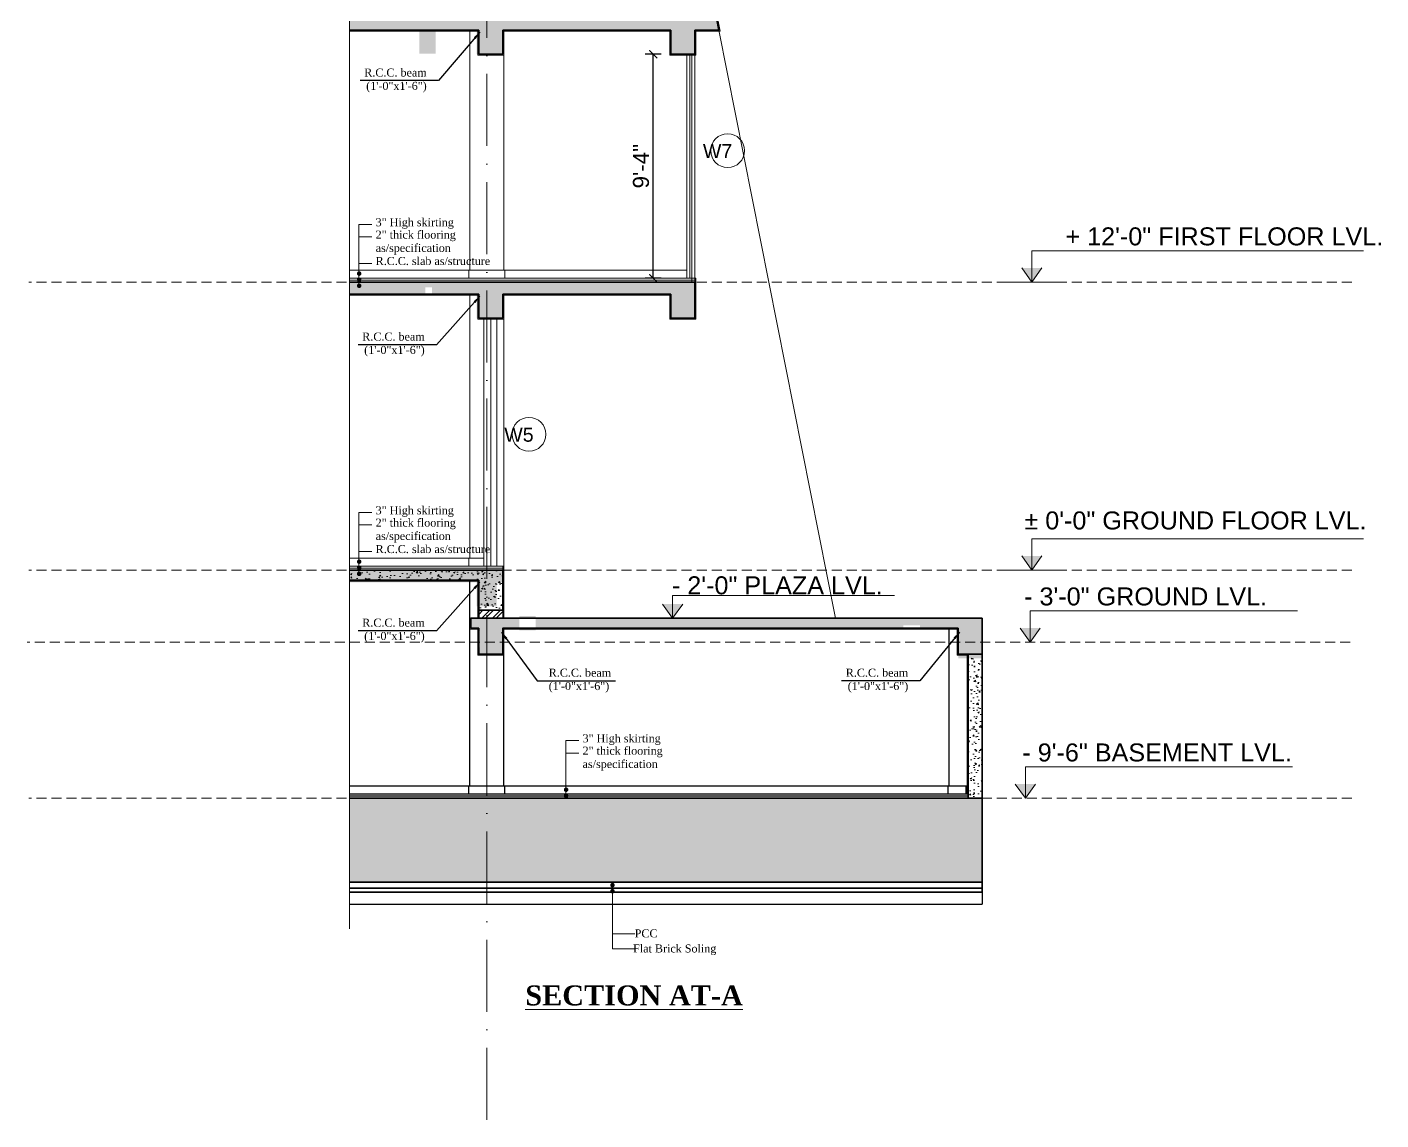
# Model space of a CAD drawing. Header units: inches. Extents: x 10755 to 33653, y -10992 to 10708.
# Drawn here: x 19424 to 20101, y -1280 to -733 of the extents above; entities that cross this region are included whole.
import ezdxf

# ---------------------------------------------------------------- set-up
doc = ezdxf.new("R2010")
doc.units = ezdxf.units.IN
doc.header["$MEASUREMENT"] = 0
doc.linetypes.add('ACAD_ISO10W100', pattern=[18, 12, -3, 0, -3])
doc.linetypes.add('DASHED', pattern=[0.75, 0.5, -0.25])
for name, color, linetype, lineweight in [('arrow', 4, 'Continuous', 9), ('break line', 140, 'Continuous', 13), ('centerline', 9, 'ACAD_ISO10W100', 5), ('dimension center - 8', 134, 'Continuous', 13), ('hatch 2', 8, 'Continuous', 13), ('hatch- brick', 21, 'Continuous', 5), ('hatch- rcc', 252, 'Continuous', 5), ('hatch3', 43, 'Continuous', 5), ('Pillar', 11, 'Continuous', 25), ('PLASTER', 50, 'Continuous', 9), ('text-1-4', 6, 'Continuous', 13), ('title text 1', 113, 'Continuous', 25), ('wall', 1, 'Continuous', 35), ('wall- Common', 32, 'Continuous', 30), ('win sec', 161, 'Continuous', 9)]:
    doc.layers.add(name, color=color, linetype=linetype, lineweight=lineweight)
doc.styles.add('arial', font='arial.ttf')
doc.styles.add('Prajwal', font='stylu.ttf', dxfattribs={"height": 9})
doc.styles.get("Standard").update_dxf_attribs({"font": 'arial.ttf'})
doc.dimstyles.new('1-4(p) arrow', dxfattribs={"dimtxt": 4, "dimasz": 4, "dimexe": 0, "dimexo": 0, "dimgap": 2, "dimtad": 1, "dimdec": 3, "dimzin": 0, "dimdsep": 46, "dimlunit": 4, "dimtxsty": 'arial', "dimblk": 'DOT', "dimcen": 0, "dimclrd": 4, "dimclre": 3, "dimclrt": 6, "dimadec": 0, "dimazin": 0, "dimtfac": 0.5, "dimtdec": 3, "dimtix": 1, "dimtofl": 0, "dimtmove": 0, "dimatfit": 3, "dimfxl": 0, "dimtolj": 1, "dimtzin": 0, "dimlwe": -1, "dimarcsym": 0})
doc.dimstyles.new('S8', dxfattribs={"dimscale": 8, "dimtxt": 1, "dimasz": 0.5, "dimexe": 0.5, "dimexo": 0.5, "dimgap": 0.25, "dimtad": 1, "dimzin": 3, "dimdsep": 46, "dimlunit": 4, "dimtxsty": 'Standard', "dimblk": 'ARCHTICK', "dimcen": 0, "dimclrd": 256, "dimclre": 256, "dimclrt": 6, "dimadec": 0, "dimazin": 0, "dimtfac": 0.5, "dimtix": 1, "dimtmove": 1, "dimatfit": 3, "dimfxl": 0.5, "dimfxlon": 1, "dimfrac": 1, "dimtolj": 1, "dimtzin": 0, "dimarcsym": 1})
pattern_1 = [(50, (-20962.6176, -2693.4076), (7.1726018, -0.62752135), [0.75, -8.25]), (355, (-20962.6176, -2693.4076), (-1.3875133, 7.5219213), [0.6, -6.6]), (100.451444, (-20962.02, -2693.46), (5.7850885, 6.8943999), [0.6374019, -7.0114211]), (46.1842, (-20962.618, -2691.408), (10.6724133, -1.6551928), [1.125, -12.375]), (96.635635, (-20961.728, -2691.546), (9.3466195, 9.741186), [0.9561034, -10.5171376]), (351.184164, (-20962.618, -2691.408), (9.3466195, 9.741186), [0.9, -9.9]), (21, (-20961.6176, -2691.9076), (5.9690705, -4.0261889), [0.75, -8.25]), (326, (-20961.6176, -2691.9076), (2.4331533, 7.2515005), [0.6, -6.6]), (71.451445, (-20961.12, -2692.243), (8.4022238, 3.2253115), [0.6374019, -7.0114211]), (37.5, (-20962.6176, -2693.4076), (0.12159855, 3.32893854), [0, -6.52, 0, -6.7, 0, -6.625]), (7.5, (-20962.6176, -2693.4076), (2.63069537, 3.94411712), [0, -3.82, 0, -6.37, 0, -2.525]), (327.5, (-20964.8476, -2693.4076), (5.33822436, -0.22554872), [0, -2.5, 0, -7.8, 0, -10.35]), (317.5, (-20965.8476, -2693.4076), (5.8318617, 1.0010498), [0, -3.25, 0, -5.18, 0, -7.35])]

# ---------------------------------------------------------------- blocks, each defined once
blk = doc.blocks.new('_ArchTick')
at = {"color": 0, "const_width": 0.15}
blk.add_lwpolyline([(-0.5, -0.5), (0.5, 0.5)], dxfattribs=at)
blk = doc.blocks.new('*D2582')
at = {"layer": 'Defpoints', "color": 0, "transparency": 16777216}
for p in [(19736.98, -746.89), (19745.76, -746.89), (19753.76, -858.89)]:
    blk.add_point(p, dxfattribs=at)
at = {"layer": 'dimension center - 8', "lineweight": -2, "transparency": 16777216}
for p, q in [((19740.98, -746.89), (19732.98, -746.89)), ((19736.98, -858.89), (19736.98, -746.89)), ((19740.98, -858.89), (19732.98, -858.89))]:
    blk.add_line(p, q, dxfattribs=at)
at = {"layer": 'dimension center - 8', "lineweight": -2, "transparency": 16777216, "xscale": 4, "yscale": 4, "zscale": 4}
for p, rotation in [((19736.98, -746.89), 90), ((19736.98, -858.89), 270)]:
    blk.add_blockref('_ArchTick', p, dxfattribs=dict(at, rotation=rotation))
at = {"layer": 'dimension center - 8', "color": 6, "transparency": 16777216, "insert": (19730.9, -802.89), "char_height": 8, "attachment_point": 5, "rotation": 90}
blk.add_mtext('\\A1;9\'-4"', dxfattribs=at)
blk = doc.blocks.new('_Dot')
at = {"color": 0, "linetype": 'ByBlock', "lineweight": -2}
blk.add_line((-0.5, 0), (-1, 0), dxfattribs=at)
at = {"color": 0, "linetype": 'ByBlock', "const_width": 0.5}
blk.add_lwpolyline([(-0.25, 0, 1), (0.25, 0, 1)], format="xyb", close=True, dxfattribs=at)

msp = doc.modelspace()

# ---------------------------------------------------------------- hatches: boundary and pattern name
at = {"layer": 'hatch 2', "ltscale": 30}
for points in [[(19921.139, -853.762), (19931.217, -853.762), (19926.178, -860.885)], [(19921.139, -997.762), (19931.217, -997.762), (19926.178, -1004.885)], [(19741.642, -1021.762), (19751.72, -1021.762), (19746.681, -1028.885)], [(19920.306, -1033.762), (19930.384, -1033.762), (19925.345, -1040.885)], [(19917.915, -1111.762), (19927.994, -1111.762), (19922.955, -1118.885)]]:
    msp.add_hatch(color=256, dxfattribs=at).paths.add_polyline_path(points)
at = {"layer": 'hatch- brick'}
h = msp.add_hatch(dxfattribs=at)
h.set_pattern_fill('ANSI32', color=256, scale=10, style=0)
h.set_pattern_definition([(45, (-20960.6176, -2693.4076), (-2.65165043, 2.65165043), []), (45, (-20958.8498, -2693.4076), (-2.65165043, 2.65165043), [])])
h.paths.add_polyline_path([(19661.759, -1028.885), (19661.759, -1009.885), (19661.759, -1024.885), (19649.759, -1024.885), (19649.759, -1028.885)])
at = {"layer": 'hatch- rcc'}
h = msp.add_hatch(dxfattribs=at)
h.set_pattern_fill('AR-CONC', color=256, style=0)
h.set_pattern_definition([(50, (-25256.1526, -2693.4076), (7.1726018, -0.62752135), [0.75, -8.25]), (355, (-25256.1526, -2693.4076), (-1.3875133, 7.5219213), [0.6, -6.6]), (100.451444, (-25255.555, -2693.46), (5.7850885, 6.8943999), [0.6374019, -7.0114211]), (46.1842, (-25256.153, -2691.408), (10.6724133, -1.6551928), [1.125, -12.375]), (96.635635, (-25255.263, -2691.546), (9.3466195, 9.741186), [0.9561034, -10.5171376]), (351.184164, (-25256.153, -2691.408), (9.3466195, 9.741186), [0.9, -9.9]), (21, (-25255.1526, -2691.9076), (5.9690705, -4.0261889), [0.75, -8.25]), (326, (-25255.1526, -2691.9076), (2.4331533, 7.2515005), [0.6, -6.6]), (71.451445, (-25254.655, -2692.243), (8.4022238, 3.2253115), [0.6374019, -7.0114211]), (37.5, (-25256.1526, -2693.4076), (0.12159855, 3.32893854), [0, -6.52, 0, -6.7, 0, -6.625]), (7.5, (-25256.1526, -2693.4076), (2.63069537, 3.94411712), [0, -3.82, 0, -6.37, 0, -2.525]), (327.5, (-25258.3826, -2693.4076), (5.33822436, -0.22554872), [0, -2.5, 0, -7.8, 0, -10.35]), (317.5, (-25259.3826, -2693.4076), (5.8318617, 1.0010498), [0, -3.25, 0, -5.18, 0, -7.35])])
h.paths.add_polyline_path([(19585.259, -1004.885), (19585.259, -1010.885), (19648.759, -1010.885), (19648.759, -1022.885), (19658.759, -1022.885), (19658.759, -1010.885), (19661.759, -1010.885), (19661.759, -1004.885)])
h.paths.add_polyline_path([(19585.259, -860.885), (19585.259, -866.885), (19649.759, -866.885), (19649.759, -878.885), (19661.759, -878.885), (19661.759, -866.885), (19757.759, -866.885), (19757.759, -860.885)])
h.paths.add_polyline_path([(19585.259, -728.885), (19585.259, -734.885), (19649.759, -734.885), (19649.759, -746.885), (19661.759, -746.885), (19661.759, -734.885), (19769.759, -734.885), (19768.57, -728.885)])
h.paths.add_polyline_path([(19585.259, -596.885), (19585.259, -602.885), (19649.759, -602.885), (19649.759, -614.885), (19661.759, -614.885), (19661.759, -602.885), (19706.673, -602.885), (19706.767, -601.885), (19706.767, -596.885)])
h.paths.add_polyline_path([(19585.259, -464.885), (19585.259, -470.885), (19649.759, -470.885), (19649.759, -482.885), (19661.759, -482.885), (19661.759, -470.885), (19719.173, -470.885), (19719.267, -469.885), (19719.267, -464.885)])
h.paths.add_polyline_path([(19585.259, -332.885), (19585.259, -338.885), (19649.759, -338.885), (19649.759, -350.885), (19661.759, -350.877), (19661.759, -338.877), (19735.691, -338.885), (19736.259, -332.885)])
h.paths.add_polyline_path([(19618.169, -866.885), (19626.412, -866.885), (19626.412, -863.495), (19618.169, -863.495)])
h = msp.add_hatch(dxfattribs=at)
h.set_pattern_fill('AR-CONC', color=256, style=0)
h.set_pattern_definition(pattern_1)
h.paths.add_polyline_path([(19757.759, -866.885), (19757.759, -860.885), (19653.759, -860.885), (19653.759, -878.885), (19658.759, -878.885), (19658.759, -866.885), (19745.759, -866.885), (19745.759, -878.885), (19757.759, -878.885)])
edge = h.paths.add_edge_path()
edge.add_line((19653.759, -860.885), (19589.895, -860.885))
edge.add_line((19589.895, -860.885), (19589.895, -862.129))
edge.add_arc((19590.017, -862.678), 0.563, 0, 102.455389, ccw=False)
edge.add_arc((19590.017, -862.678), 0.562, -180, 0, ccw=False)
edge.add_arc((19590.017, -862.678), 0.562, 102.455389, 180, ccw=False)
edge.add_line((19589.895, -862.129), (19589.895, -860.885))
edge.add_line((19589.895, -860.885), (19585.259, -860.885))
edge.add_line((19585.259, -860.885), (19585.259, -866.885))
edge.add_line((19585.259, -866.885), (19648.759, -866.885))
edge.add_line((19648.759, -866.885), (19648.759, -878.885))
edge.add_line((19648.759, -878.885), (19653.759, -878.885))
edge.add_line((19653.759, -878.885), (19653.759, -860.885))
h.paths.add_polyline_path([(19768.57, -728.885), (19653.759, -728.885), (19653.759, -746.885), (19658.759, -746.885), (19658.759, -734.885), (19745.759, -734.885), (19745.759, -746.885), (19757.759, -746.885), (19757.759, -734.885), (19769.759, -734.885)])
edge = h.paths.add_edge_path()
edge.add_line((19653.759, -728.885), (19589.895, -728.885))
edge.add_line((19589.895, -728.885), (19589.895, -730.129))
edge.add_arc((19590.017, -730.678), 0.563, 0, 102.455389, ccw=False)
edge.add_arc((19590.017, -730.678), 0.562, -180, 0, ccw=False)
edge.add_arc((19590.017, -730.678), 0.562, 102.455389, 180, ccw=False)
edge.add_line((19589.895, -730.129), (19589.895, -728.885))
edge.add_line((19589.895, -728.885), (19585.259, -728.885))
edge.add_line((19585.259, -728.885), (19585.259, -734.885))
edge.add_line((19585.259, -734.885), (19648.759, -734.885))
edge.add_line((19648.759, -734.885), (19648.759, -746.885))
edge.add_line((19648.759, -746.885), (19653.759, -746.885))
edge.add_line((19653.759, -746.885), (19653.759, -728.885))
h.paths.add_polyline_path([(19628.314, -746.622), (19628.314, -733.495), (19620.071, -733.495), (19620.071, -746.622)], flags=17)
h.paths.add_polyline_path([(19623.113, -866.885), (19631.356, -866.885), (19631.356, -863.495), (19623.113, -863.495)])
h = msp.add_hatch(dxfattribs=at)
h.set_pattern_fill('AR-CONC', color=256, style=0)
h.set_pattern_definition(pattern_1)
h.paths.add_polyline_path([(19661.759, -1004.885), (19650.759, -1004.885), (19585.259, -1004.885), (19585.259, -1009.885), (19661.759, -1009.885)])
h = msp.add_hatch(dxfattribs=at)
h.set_pattern_fill('AR-CONC', color=256, style=0)
h.set_pattern_definition([(50, (-20960.6176, -2693.4076), (7.1726018, -0.62752135), [0.75, -8.25]), (355, (-20960.6176, -2693.4076), (-1.3875133, 7.5219213), [0.6, -6.6]), (100.451444, (-20960.02, -2693.46), (5.7850885, 6.8943999), [0.6374019, -7.0114211]), (46.1842, (-20960.618, -2691.408), (10.6724133, -1.6551928), [1.125, -12.375]), (96.635635, (-20959.728, -2691.546), (9.3466195, 9.741186), [0.9561034, -10.5171376]), (351.184164, (-20960.618, -2691.408), (9.3466195, 9.741186), [0.9, -9.9]), (21, (-20959.6176, -2691.9076), (5.9690705, -4.0261889), [0.75, -8.25]), (326, (-20959.6176, -2691.9076), (2.4331533, 7.2515005), [0.6, -6.6]), (71.451445, (-20959.12, -2692.243), (8.4022238, 3.2253115), [0.6374019, -7.0114211]), (37.5, (-20960.6176, -2693.4076), (0.12159855, 3.32893854), [0, -6.52, 0, -6.7, 0, -6.625]), (7.5, (-20960.6176, -2693.4076), (2.63069537, 3.94411712), [0, -3.82, 0, -6.37, 0, -2.525]), (327.5, (-20962.8476, -2693.4076), (5.33822436, -0.22554872), [0, -2.5, 0, -7.8, 0, -10.35]), (317.5, (-20963.8476, -2693.4076), (5.8318617, 1.0010498), [0, -3.25, 0, -5.18, 0, -7.35])])
h.paths.add_polyline_path([(19661.759, -1009.885), (19649.759, -1009.885), (19649.759, -1024.885), (19661.759, -1024.885)])
h = msp.add_hatch(dxfattribs=at)
h.set_pattern_fill('AR-CONC', color=256, style=0)
h.set_pattern_definition(pattern_1)
h.paths.add_polyline_path([(19901.428, -1028.885), (19645.759, -1028.885), (19645.759, -1033.885), (19649.759, -1033.885), (19649.759, -1046.885), (19661.759, -1046.885), (19661.759, -1033.885), (19889.428, -1033.885), (19889.428, -1048.885), (19894.428, -1048.885), (19901.428, -1048.885), (19901.428, -1033.885)])
h.paths.add_polyline_path([(19649.759, -1043.504), (19650.354, -1043.504), (19650.354, -1035.261), (19649.759, -1035.261)], flags=17)
h.paths.add_polyline_path([(19678.299, -1034.916), (19678.299, -1027.825), (19670.056, -1027.825), (19670.056, -1034.916)])
h.paths.add_polyline_path([(19862.056, -1033.885), (19870.299, -1033.885), (19870.299, -1032.495), (19862.056, -1032.495)])
h = msp.add_hatch(dxfattribs=at)
h.set_pattern_fill('AR-CONC', color=256, style=0)
h.set_pattern_definition(pattern_1)
h.paths.add_polyline_path([(19894.428, -1118.885), (19901.428, -1118.885), (19901.428, -1048.885), (19894.428, -1048.885)])
h = msp.add_hatch(dxfattribs=at)
h.set_pattern_fill('AR-CONC', color=256, style=0)
h.set_pattern_definition(pattern_1)
h.paths.add_polyline_path([(19585.259, -1118.885), (19585.259, -1160.885), (19901.428, -1160.885), (19901.428, -1118.885)])

# ---------------------------------------------------------------- linework, layer by layer
at = {"layer": 'arrow', "linetype": 'Continuous'}
for p, q in [((19589.895, -862.977, 0), (19589.895, -832.079, 0)), ((19589.895, -832.079, 0), (19596.353, -832.079, 0)), ((19589.895, -862.977, 0), (19589.895, -832.079, 0)), ((19589.895, -832.079, 0), (19596.353, -832.079, 0)), ((19589.895, -838.254, 0), (19596.353, -838.254, 0)), ((19589.895, -838.254, 0), (19596.353, -838.254, 0)), ((19589.895, -851.461, 0), (19596.353, -851.461, 0)), ((19589.895, -851.461, 0), (19596.353, -851.461, 0)), ((19589.895, -1006.977, 0), (19589.895, -976.079, 0)), ((19589.895, -976.079, 0), (19596.353, -976.079, 0)), ((19589.895, -1006.977, 0), (19589.895, -976.079, 0)), ((19589.895, -976.079, 0), (19596.353, -976.079, 0)), ((19589.895, -982.254, 0), (19596.353, -982.254, 0)), ((19589.895, -982.254, 0), (19596.353, -982.254, 0)), ((19589.895, -995.461, 0), (19596.353, -995.461, 0)), ((19589.895, -995.461, 0), (19596.353, -995.461, 0)), ((19693.314, -1117.669, 0), (19693.314, -1090.079, 0)), ((19693.314, -1090.079, 0), (19699.771, -1090.079, 0)), ((19693.314, -1096.254, 0), (19699.771, -1096.254, 0))]:
    msp.add_line(p, q, dxfattribs=at)
at = {"layer": 'break line'}
msp.add_lwpolyline([(19585.259, -1184.225), (19585.259, -690.957), (19571.206, -690.957), (19596.405, -682.923), (19585.259, -682.923), (19585.259, -247.832)], dxfattribs=at)
at = {"layer": 'centerline', "ltscale": 3}
msp.add_line((19653.759, -1279.682), (19653.759, -197.078), dxfattribs=at)
at = {"layer": 'Defpoints'}
msp.add_line((19901.428, -1165.885), (19901.428, -1171.885), dxfattribs=at)
at = {"layer": 'Defpoints', "linetype": 'Continuous', "ltscale": 30}
msp.add_line((19585.259, -1171.885), (19901.428, -1171.885), dxfattribs=at)
at = {"layer": 'hatch 2', "ltscale": 30}
for p, q in [((19926.178, -860.885), (19926.178, -845.124)), ((19926.178, -845.124), (20091.876, -845.124)), ((19926.178, -860.885), (19921.139, -853.762)), ((19926.178, -860.885), (19931.217, -853.762)), ((19913.861, -860.885), (19938.496, -860.885)), ((19913.891, -860.885), (19938.526, -860.885)), ((19926.178, -1004.885), (19926.178, -989.124)), ((19926.178, -989.124), (20091.876, -989.124)), ((19926.178, -1004.885), (19921.139, -997.762)), ((19926.178, -1004.885), (19931.217, -997.762)), ((19913.861, -1004.885), (19938.496, -1004.885)), ((19746.681, -1028.885), (19746.681, -1017.432)), ((19746.681, -1017.432), (19857.623, -1017.432)), ((19746.681, -1028.885), (19741.642, -1021.762)), ((19746.681, -1028.885), (19751.72, -1021.762)), ((19925.345, -1040.885), (19925.345, -1025.124)), ((19925.345, -1025.124), (20058.889, -1025.124)), ((19925.345, -1040.885), (19920.306, -1033.762)), ((19925.345, -1040.885), (19930.384, -1033.762)), ((19922.955, -1118.885), (19922.955, -1103.124)), ((19922.955, -1103.124), (20056.499, -1103.124)), ((19922.955, -1118.885), (19917.915, -1111.762)), ((19922.955, -1118.885), (19927.994, -1111.762))]:
    msp.add_line(p, q, dxfattribs=at)
for centre in [(19774.167, -795.126), (19674.886, -936.927)]:
    msp.add_circle(centre, 8.47, dxfattribs=at)
at = {"layer": 'hatch3', "linetype": 'DASHED', "lineweight": 0, "ltscale": 10}
for p, q in [((20086.188, -860.885), (19424.875, -860.885)), ((20086.188, -1004.885), (19424.875, -1004.885)), ((20085.354, -1040.885), (19424.042, -1040.885)), ((20086.188, -1118.885), (19424.875, -1118.885))]:
    msp.add_line(p, q, dxfattribs=at)
at = {"layer": 'Pillar', "linetype": 'Continuous', "ltscale": 30}
for p, q in [((19645.259, -1112.885), (19645.259, -1010.385)), ((19645.259, -1028.885), (19645.259, -1010.385)), ((19662.259, -1112.885), (19662.259, -1034.385)), ((19884.928, -1112.885), (19884.928, -1033.885)), ((19893.928, -1112.885), (19585.259, -1112.885)), ((19644.759, -1116.885), (19644.759, -1112.885)), ((19662.759, -1116.885), (19662.759, -1112.885)), ((19884.428, -1116.885), (19884.428, -1112.885)), ((19893.428, -1116.885), (19893.428, -1112.885)), ((19894.428, -1116.885), (19585.259, -1116.885)), ((19894.428, -1117.885), (19585.259, -1117.885))]:
    msp.add_line(p, q, dxfattribs=at)
at = {"layer": 'PLASTER', "linetype": 'Continuous', "ltscale": 30}
for p, q in [((19645.259, -854.885), (19645.259, -735.385)), ((19662.259, -854.885), (19662.259, -735.385)), ((19828.026, -1028.885), (19769.759, -734.885)), ((19753.759, -854.885), (19585.259, -854.885)), ((19707.267, -858.885), (19585.259, -858.885)), ((19758.259, -858.885), (19585.259, -858.885)), ((19644.759, -858.885), (19644.759, -854.885)), ((19662.759, -858.885), (19662.759, -854.885)), ((19757.759, -860.885), (19757.759, -858.885)), ((19707.267, -859.885), (19585.259, -859.885)), ((19757.759, -859.885), (19585.259, -859.885)), ((19645.259, -867.385), (19645.259, -998.885)), ((19662.259, -1002.885), (19662.259, -867.385)), ((19652.259, -1002.885), (19652.259, -878.885)), ((19652.259, -998.885), (19585.259, -998.885)), ((19644.759, -998.885), (19644.759, -1002.885)), ((19662.259, -1002.885), (19585.259, -1002.885)), ((19661.759, -1003.885), (19585.259, -1003.885)), ((19661.759, -1004.885), (19661.759, -1002.885)), ((19662.259, -1028.885), (19662.259, -1002.885)), ((19649.259, -1025.385), (19649.259, -1028.885)), ((19645.259, -1034.385), (19645.259, -1028.885)), ((19645.259, -1028.885), (19645.759, -1028.885)), ((19893.928, -1116.885), (19893.928, -1047.385))]:
    msp.add_line(p, q, dxfattribs=at)
for points in [[(19585.259, -735.385), (19649.259, -735.385), (19649.259, -747.385), (19662.259, -747.385), (19662.259, -735.385), (19745.259, -735.385), (19745.259, -747.385), (19758.259, -747.385), (19758.259, -735.385), (19770.368, -735.385), (19761.846, -692.385)], [(19758.259, -867.385), (19758.259, -867.385), (19758.259, -858.885)], [(19585.259, -867.385), (19649.259, -867.385), (19649.259, -879.385), (19662.259, -879.385), (19662.259, -867.385), (19745.259, -867.385), (19745.259, -879.385), (19758.259, -879.385), (19758.259, -866.885)], [(19649.259, -1025.385), (19649.259, -1010.385), (19585.259, -1010.385)], [(19893.928, -1047.385), (19888.928, -1047.385), (19888.928, -1034.385), (19662.259, -1034.385), (19662.259, -1047.385), (19649.259, -1047.385), (19649.259, -1034.385), (19645.259, -1034.385)]]:
    msp.add_lwpolyline(points, dxfattribs=at)
at = {"layer": 'text-1-4', "ltscale": 50}
for p, q in [((19716.59, -1162.127), (19716.59, -1194.184)), ((19716.59, -1186.634), (19727.793, -1186.634)), ((19716.59, -1194.184), (19727.793, -1194.184))]:
    msp.add_line(p, q, dxfattribs=at)
at = {"layer": 'text-1-4', "ltscale": 50, "const_width": 1.125, "elevation": 0}
for points in [[(19590.579, -856.598, -1), (19589.454, -856.598, -1)], [(19590.579, -856.598, -1), (19589.454, -856.598, -1)], [(19590.579, -859.669, -1), (19589.454, -859.669, -1)], [(19590.579, -859.669, -1), (19589.454, -859.669, -1)], [(19590.579, -862.678, -1), (19589.454, -862.678, -1)], [(19590.579, -862.678, -1), (19589.454, -862.678, -1)], [(19590.579, -1000.598, -1), (19589.454, -1000.598, -1)], [(19590.579, -1000.598, -1), (19589.454, -1000.598, -1)], [(19590.579, -1003.669, -1), (19589.454, -1003.669, -1)], [(19590.579, -1003.669, -1), (19589.454, -1003.669, -1)], [(19590.579, -1006.678, -1), (19589.454, -1006.678, -1)], [(19590.579, -1006.678, -1), (19589.454, -1006.678, -1)], [(19693.998, -1114.598, -1), (19692.873, -1114.598, -1)], [(19693.998, -1117.669, -1), (19692.873, -1117.669, -1)]]:
    msp.add_lwpolyline(points, format="xyb", close=True, dxfattribs=at)
at = {"layer": 'text-1-4', "ltscale": 50, "const_width": 1.125}
for points in [[(19716.028, -1162.302, 1), (19717.153, -1162.302, 1)], [(19716.028, -1165.341, 1), (19717.153, -1165.341, 1)]]:
    msp.add_lwpolyline(points, format="xyb", close=True, dxfattribs=at)
at = {"layer": 'wall', "linetype": 'Continuous', "ltscale": 30}
for p, q in [((19769.759, -734.885), (19768.57, -728.885)), ((19649.759, -746.885), (19649.759, -734.885)), ((19661.759, -734.885), (19661.759, -746.885)), ((19745.759, -734.885), (19661.759, -734.885)), ((19769.759, -734.885), (19757.759, -734.885)), ((19661.759, -746.885), (19649.759, -746.885)), ((19649.759, -878.885), (19649.759, -866.885)), ((19661.759, -866.885), (19661.759, -878.885)), ((19661.759, -878.885), (19649.759, -878.885)), ((19661.759, -1004.885), (19585.259, -1004.885)), ((19661.759, -1009.885), (19661.759, -1004.885)), ((19649.759, -1009.885), (19585.259, -1009.885)), ((19661.759, -1009.885), (19661.759, -1009.885)), ((19645.759, -1033.885), (19645.759, -1028.885)), ((19901.428, -1028.885), (19645.759, -1028.885)), ((19901.428, -1118.885), (19901.428, -1028.885)), ((19894.428, -1118.885), (19894.428, -1046.885)), ((19901.428, -1118.885), (19585.259, -1118.885)), ((19901.428, -1165.885), (19901.428, -1118.885)), ((19585.259, -1160.885), (19901.428, -1160.885)), ((19585.259, -1163.885), (19901.428, -1163.885)), ((19585.259, -1165.885), (19901.428, -1165.885))]:
    msp.add_line(p, q, dxfattribs=at)
for points in [[(19649.759, -734.885), (19585.259, -734.885)], [(19757.759, -734.885), (19757.759, -746.885), (19745.759, -746.885), (19745.759, -734.885)], [(19585.259, -860.885), (19757.759, -860.885), (19757.759, -866.885)], [(19649.759, -866.885), (19585.259, -866.885)], [(19745.759, -866.885), (19661.759, -866.885)], [(19757.759, -866.885), (19757.759, -878.885), (19745.759, -878.885), (19745.759, -866.885)], [(19661.759, -1009.885), (19661.759, -1024.885), (19649.759, -1024.885), (19649.759, -1009.885)], [(19889.428, -1033.885), (19661.759, -1033.885), (19661.759, -1046.885), (19649.759, -1046.885), (19649.759, -1033.885), (19645.759, -1033.885)], [(19901.428, -1033.885), (19901.428, -1033.885), (19901.428, -1046.885), (19889.428, -1046.885), (19889.428, -1033.885)]]:
    msp.add_lwpolyline(points, dxfattribs=at)
at = {"layer": 'wall- Common'}
for p, q in [((19661.759, -1009.885), (19661.759, -1028.885)), ((19649.759, -1024.885), (19649.759, -1028.885))]:
    msp.add_line(p, q, dxfattribs=at)
at = {"layer": 'win sec'}
for p, q in [((19757.759, -860.885), (19757.759, -734.885)), ((19753.759, -858.885), (19753.759, -746.885)), ((19755.259, -858.885), (19755.259, -746.885)), ((19756.259, -860.885), (19756.259, -746.885)), ((19655.759, -1002.885), (19655.759, -878.885)), ((19658.759, -1002.885), (19658.759, -878.885))]:
    msp.add_line(p, q, dxfattribs=at)

# ---------------------------------------------------------------- texts
at = {"layer": 'text-1-4', "ltscale": 50, "char_height": 4, "width": 33.30159}
for insert, attachment_point, rotation in [((19623.764, -754.054), 3, 0.073657), ((19622.764, -886.054), 3, 0.073657), ((19622.764, -1029.054), 3, 0.073657), ((19684.754, -1054.081), 1, 359.926343), ((19864.433, -1054.081), 3, 0.073657)]:
    msp.add_mtext('{\\fTimes New Roman|b0|i0|c0|p18;R.C.C. beam (1\'-0"x1\'-6")}', dxfattribs=dict(at, insert=insert, attachment_point=attachment_point, rotation=rotation))
at = {"layer": 'text-1-4', "ltscale": 50, "char_height": 4, "width": 113.8795}
for s, insert, attachment_point in [('{\\fTimes New Roman|b0|i0|c0|p18;3" High skirting}', (19598.255, -828.914, 0), 1), ('{\\fTimes New Roman|b0|i0|c0|p18;3" High skirting}', (19598.255, -828.914, 0), 1), ('{\\fTimes New Roman|b0|i0|c0|p18;2" thick flooring \\Pas/specification}', (19598.255, -835.089, 0), 1), ('{\\fTimes New Roman|b0|i0|c0|p18;2" thick flooring \\Pas/specification}', (19598.255, -835.089, 0), 1), ('{\\fTimes New Roman|b0|i0|c0|p18;R.C.C. slab as/structure}', (19598.255, -848.296, 0), 1), ('{\\fTimes New Roman|b0|i0|c0|p18;R.C.C. slab as/structure}', (19598.255, -848.296, 0), 1), ('{\\fTimes New Roman|b0|i0|c0|p18;3" High skirting}', (19598.255, -972.914, 0), 1), ('{\\fTimes New Roman|b0|i0|c0|p18;3" High skirting}', (19598.255, -972.914, 0), 1), ('{\\fTimes New Roman|b0|i0|c0|p18;2" thick flooring \\Pas/specification}', (19598.255, -979.089, 0), 1), ('{\\fTimes New Roman|b0|i0|c0|p18;2" thick flooring \\Pas/specification}', (19598.255, -979.089, 0), 1), ('{\\fTimes New Roman|b0|i0|c0|p18;R.C.C. slab as/structure}', (19598.255, -992.296, 0), 1), ('{\\fTimes New Roman|b0|i0|c0|p18;R.C.C. slab as/structure}', (19598.255, -992.296, 0), 1), ('{\\fTimes New Roman|b0|i0|c0|p18;3" High skirting}', (19701.673, -1086.914, 0), 1), ('{\\fTimes New Roman|b0|i0|c0|p18;2" thick flooring \\Pas/specification}', (19701.673, -1093.089, 0), 1), ('{\\fTimes New Roman|b0|i0|c0|p18;PCC}', (19739.122, -1184.421), 3), ('{\\fTimes New Roman|b0|i0|c0|p18;Flat Brick Soling}', (19768.539, -1191.971), 3)]:
    msp.add_mtext(s, dxfattribs=dict(at, insert=insert, attachment_point=attachment_point))
at = {"layer": 'text-1-4', "insert": (19781.735, -1212.437), "char_height": 10, "width": 146.27981, "attachment_point": 3, "rotation": 0.000235, "style": 'arial'}
msp.add_mtext('{\\fTimes New Roman|b1|i0|c0|p18;\\LSECTION AT-A}', dxfattribs=at)
at = {"layer": 'title text 1', "char_height": 7, "width": 6.48014975013211e-13, "attachment_point": 1, "rotation": 359.956324, "style": 'Prajwal'}
for s, insert in [('\\pi-5.632;{\\fArial|b0|i0|c0|p34;W7}', (19767.45, -791.817)), ('\\pxi-0.80457;{\\fArial|b0|i0|c0|p34;W5}', (19668.169, -933.618))]:
    msp.add_mtext(s, dxfattribs=dict(at, insert=insert))
at = {"layer": 'title text 1', "char_height": 9, "width": 288.36124, "attachment_point": 3, "style": 'Prajwal'}
for s, insert in [('\\pi-42.13;{\\fArial|b0|i0|c0|p34;+ 12\'-0" FIRST FLOOR LVL.}', (20101.811, -833.478)), ('\\pi-42.13;{\\fArial|b0|i0|c0|p34;%%P 0\'-0" GROUND FLOOR LVL.}', (20093.45, -975.492)), ('\\pi-42.13;{\\fArial|b0|i0|c0|p34;- 2\'-0" PLAZA LVL.}', (19851.71, -1007.921)), ('\\pi-42.13;{\\fArial|b0|i0|c0|p34;- 3\'-0" GROUND LVL.}', (20043.777, -1013.478)), ('\\pi-42.13;{\\fArial|b0|i0|c0|p34;- 9\'-6" BASEMENT LVL.}', (20056.174, -1091.478))]:
    msp.add_mtext(s, dxfattribs=dict(at, insert=insert))

# ---------------------------------------------------------------- dimensions: what is measured, and where the dimension line sits
at = {"layer": 'dimension center - 8'}
dim = msp.add_linear_dim(base=(19736.98, -746.885), p1=(19753.759, -858.885), p2=(19745.759, -746.885), angle=90, dimstyle='S8', dxfattribs=at)
dim.commit()
dim.dimension.update_dxf_attribs({"geometry": '*D2582', "text_midpoint": (19730.896, -802.885)})

# ---------------------------------------------------------------- leaders
at = {"layer": 'arrow'}
for points in [[(19650.346, -735.873), (19629.623, -760.12), (19590.453, -760.12)], [(19650.346, -867.873), (19628.623, -892.12), (19589.453, -892.12)], [(19650.346, -1010.873), (19628.623, -1035.12), (19589.453, -1035.12)], [(19661.172, -1035.9), (19678.894, -1060.147), (19718.065, -1060.147)], [(19890.015, -1035.9), (19870.292, -1060.147), (19831.121, -1060.147)]]:
    msp.add_leader(points, dimstyle='1-4(p) arrow', override={"dimtad": 0}, dxfattribs=at)

doc.saveas('drawing.dxf')
